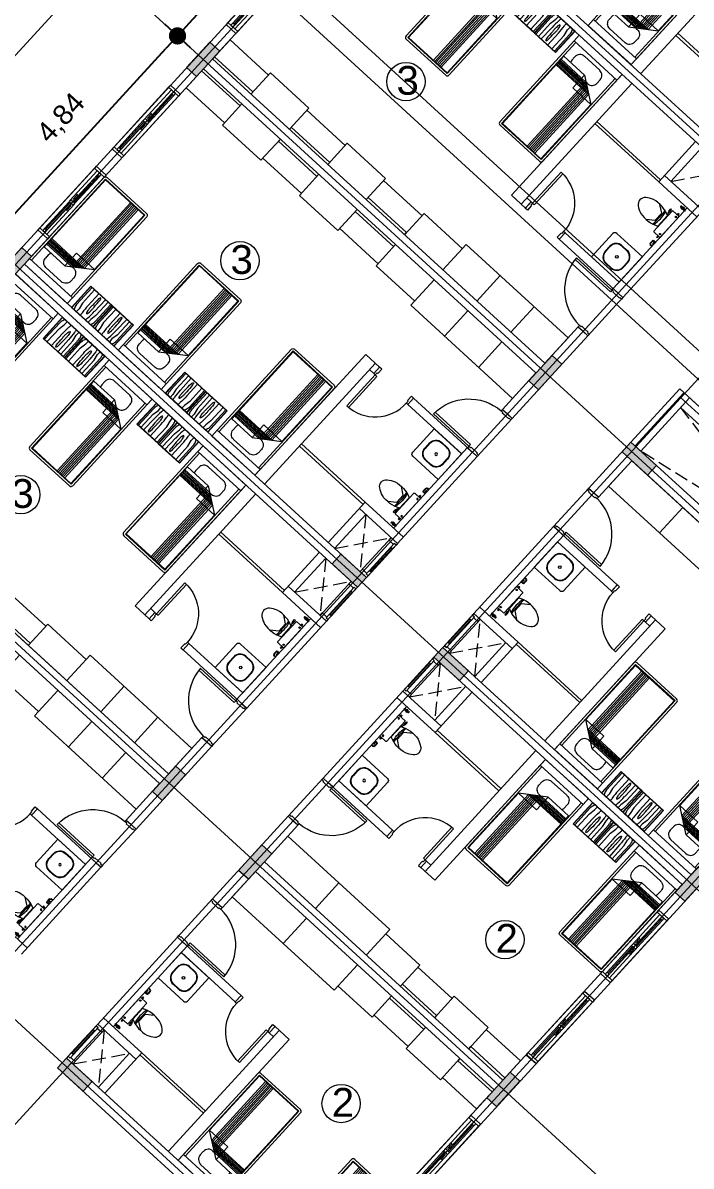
# Model space of a CAD drawing. Header units: metres. Extents: x 750 to 3116, y -341 to 1465.
# Drawn here: x 1586.25 to 1597.87, y 900.65 to 920.52 of the extents above; entities that cross this region are included whole.
import ezdxf
from ezdxf.enums import TextEntityAlignment as Align

# ---------------------------------------------------------------- set-up
doc = ezdxf.new("R2010")
doc.units = ezdxf.units.M
doc.linetypes.add('ACAD_ISO02W100', pattern=[15, 12, -3])
for name, color, linetype, lineweight in [('A-Door', 254, 'Continuous', 5), ('Bathroom Door', 252, 'Continuous', 5), ('Bathroom fur', 252, 'Continuous', 5), ('Centre Line', 7, 'Continuous', 13), ('Column', 50, 'Continuous', 20), ('Cutout', 153, 'Continuous', 5), ('Door', 253, 'Continuous', 5), ('Furniture', 44, 'Continuous', 5), ('GUIDE LINE', 7, 'Continuous', 5), ('Hatch', 251, 'Continuous', 5), ('Hidden line', 251, 'Continuous', 5), ('Inverted beam', 252, 'Continuous', 5), ('Railing', 190, 'Continuous', 5), ('S-DIM', 30, 'Continuous', 13), ('Wall ext', 20, 'Continuous', 18), ('WINDOW', 33, 'Continuous', 5)]:
    doc.layers.add(name, color=color, linetype=linetype, lineweight=lineweight)
doc.layers.add('Text', color=7, linetype='Continuous')
doc.styles.get("Standard").update_dxf_attribs({"font": 'arial.ttf'})
doc.styles.add('TEXT-DET', font='simplex.shx', dxfattribs={"width": 0.7})
doc.dimstyles.new('ISO-25', dxfattribs={"dimtxt": 2, "dimasz": 2, "dimexe": 1.25, "dimexo": 0.625, "dimgap": 1.5, "dimtad": 1, "dimtxsty": 'Standard', "dimblk": 'DOT', "dimcen": 1.5, "dimadec": 0, "dimazin": 0, "dimtfac": 1, "dimtmove": 0, "dimatfit": 3, "dimfxl": 0, "dimarcsym": 0})

# ---------------------------------------------------------------- blocks, each defined once
blk = doc.blocks.new('Water Closet')
at = {"layer": 'Bathroom fur', "linetype": 'ByBlock'}
for p, q in [((1886.217, 447.662), (1886.217, 447.713)), ((1886.239, 447.713), (1886.217, 447.713)), ((1886.239, 447.608), (1886.239, 447.713)), ((1886.264, 447.23), (1886.264, 447.703)), ((1886.407, 447.713), (1886.274, 447.713)), ((1886.39, 447.724), (1886.365, 447.724)), ((1886.365, 447.724), (1886.365, 447.715)), ((1886.39, 447.715), (1886.365, 447.715)), ((1886.387, 447.744), (1886.368, 447.744)), ((1886.368, 447.744), (1886.368, 447.724)), ((1886.387, 447.744), (1886.387, 447.724)), ((1886.39, 447.724), (1886.39, 447.715)), ((1886.416, 447.23), (1886.416, 447.703)), ((1886.152, 447.554), (1886.027, 447.644)), ((1886.152, 447.379), (1886.152, 447.554)), ((1886.217, 447.662), (1886.232, 447.625)), ((1886.232, 447.625), (1886.239, 447.625)), ((1886.239, 447.666), (1886.264, 447.666)), ((1886.239, 447.608), (1886.264, 447.608)), ((1886.256, 447.343), (1886.256, 447.59)), ((1886.152, 447.379), (1886.027, 447.288)), ((1886.407, 447.22), (1886.274, 447.22)), ((1886.365, 447.208), (1886.365, 447.218)), ((1886.39, 447.218), (1886.365, 447.218)), ((1886.39, 447.208), (1886.365, 447.208)), ((1886.368, 447.189), (1886.368, 447.208)), ((1886.387, 447.189), (1886.368, 447.189)), ((1886.387, 447.189), (1886.387, 447.208)), ((1886.39, 447.208), (1886.39, 447.218))]:
    blk.add_line(p, q, dxfattribs=at)
at = {"layer": 'Bathroom fur', "linetype": 'Continuous', "lineweight": -3}
for p, q in [((1886.331, 447.871), (1886.35, 447.871)), ((1886.331, 447.851), (1886.35, 447.851)), ((1886.364, 447.861), (1886.346, 447.861)), ((1886.364, 447.861), (1886.349, 447.87)), ((1886.364, 447.861), (1886.349, 447.853)), ((1886.364, 447.861), (1886.355, 447.877)), ((1886.364, 447.861), (1886.355, 447.846)), ((1886.364, 447.861), (1886.364, 447.879)), ((1886.364, 447.861), (1886.364, 447.879)), ((1886.364, 447.861), (1886.364, 447.879)), ((1886.364, 447.861), (1886.364, 447.879)), ((1886.364, 447.861), (1886.364, 447.879)), ((1886.364, 447.861), (1886.364, 447.879)), ((1886.364, 447.861), (1886.364, 447.879)), ((1886.364, 447.861), (1886.364, 447.879)), ((1886.364, 447.861), (1886.364, 447.879)), ((1886.364, 447.861), (1886.364, 447.879)), ((1886.364, 447.861), (1886.364, 447.879)), ((1886.364, 447.861), (1886.364, 447.879)), ((1886.364, 447.861), (1886.373, 447.877)), ((1886.364, 447.861), (1886.379, 447.87)), ((1886.364, 447.861), (1886.381, 447.861)), ((1886.364, 447.861), (1886.379, 447.853)), ((1886.364, 447.861), (1886.373, 447.846)), ((1886.364, 447.861), (1886.364, 447.844)), ((1886.378, 447.871), (1886.416, 447.871)), ((1886.378, 447.851), (1886.416, 447.851)), ((1886.416, 447.851), (1886.416, 447.871))]:
    blk.add_line(p, q, dxfattribs=at)
at = {"layer": 'Bathroom fur'}
for p, q in [((1886.416, 447.106), (1886.381, 447.106)), ((1886.356, 447.031), (1886.356, 447.081)), ((1886.366, 447.031), (1886.366, 447.081)), ((1886.416, 447.096), (1886.381, 447.096)), ((1886.416, 447.016), (1886.381, 447.016)), ((1886.416, 447.006), (1886.381, 447.006))]:
    blk.add_line(p, q, dxfattribs=at)
at = {"layer": 'Bathroom fur', "linetype": 'Continuous', "lineweight": -3}
blk.add_circle((1886.364, 447.861), 0.0175, dxfattribs=at)
at = {"layer": 'Bathroom fur', "linetype": 'ByBlock'}
for centre in [(1886.378, 447.669), (1886.378, 447.264)]:
    blk.add_circle(centre, 0.0123, dxfattribs=at)
for centre, radius, start, end in [((1886.274, 447.703), 0.00987, 90, 180), ((1886.407, 447.703), 0.00987, 0, 90), ((1885.835, 447.467), 0.119, 126.3794, 233.6206), ((1886.035, 447.208), 0.446, 109.2942, 127.2549), ((1886.017, 447.095), 0.55, 64.2321, 103.6755), ((1884.672, 447.479), 1.501, 353.4552, 5.5271), ((1885.552, 447.472), 0.65, 345.9276, 13.0204), ((1886.041, 447.728), 0.451, 232.2382, 250.1051), ((1886.017, 447.838), 0.55, 256.3245, 295.7679), ((1886.274, 447.23), 0.00987, 180, 270), ((1886.407, 447.23), 0.00987, 270, 0)]:
    blk.add_arc(centre, radius, start, end, dxfattribs=at)
at = {"layer": 'Bathroom fur', "linetype": 'Continuous', "lineweight": -3}
blk.add_arc((1886.331, 447.861), 0.01, 90.002, 270, dxfattribs=at)
at = {"layer": 'Bathroom fur'}
for centre, radius, start, end in [((1886.381, 447.081), 0.025, 90, 180), ((1886.381, 447.031), 0.025, 180, 270), ((1886.381, 447.081), 0.015, 90, 180), ((1886.381, 447.031), 0.015, 180, 270)]:
    blk.add_arc(centre, radius, start, end, dxfattribs=at)
at = {"layer": 'Bathroom fur', "style": 'TEXT-DET', "width": 0.6}
blk.add_text('1', height=0.06, dxfattribs=at).set_placement((1886.394, 447.07), align=Align.MIDDLE)
blk = doc.blocks.new('Bed')
at = {"layer": 'Furniture', "linetype": 'Continuous'}
for p, q in [((1878.327, 465.952), (1879.337, 465.952)), ((1878.327, 465.817), (1878.327, 465.952)), ((1879.337, 465.817), (1878.327, 465.817)), ((1878.327, 463.909), (1878.327, 465.817)), ((1878.367, 463.909), (1878.367, 465.817)), ((1879.297, 465.817), (1879.297, 463.909)), ((1879.337, 465.952), (1879.337, 465.817)), ((1879.337, 465.817), (1879.337, 463.909)), ((1878.525, 465.544), (1878.525, 465.624)), ((1878.642, 465.742), (1879.002, 465.742)), ((1879.12, 465.624), (1879.12, 465.544)), ((1878.377, 465.499), (1878.862, 465.499)), ((1878.377, 463.919), (1878.377, 465.499)), ((1878.962, 465.429), (1878.377, 465.429)), ((1878.992, 465.407), (1878.377, 465.407)), ((1879.022, 465.386), (1878.377, 465.386)), ((1878.862, 465.499), (1879.287, 465.199)), ((1878.862, 465.199), (1878.862, 465.499)), ((1878.962, 463.919), (1878.962, 465.429)), ((1879.002, 465.427), (1878.965, 465.427)), ((1878.992, 463.919), (1878.992, 465.407)), ((1879.022, 463.919), (1879.022, 465.386)), ((1879.052, 465.365), (1878.377, 465.365)), ((1879.082, 465.344), (1878.377, 465.344)), ((1879.112, 465.323), (1878.377, 465.323)), ((1879.142, 465.302), (1878.377, 465.302)), ((1879.287, 465.199), (1878.862, 465.199)), ((1879.052, 463.919), (1879.052, 465.365)), ((1879.082, 463.919), (1879.082, 465.344)), ((1879.112, 463.919), (1879.112, 465.323)), ((1879.142, 463.919), (1879.142, 465.302)), ((1879.287, 465.199), (1879.287, 463.919)), ((1879.297, 463.909), (1878.367, 463.909)), ((1879.297, 463.869), (1878.367, 463.869)), ((1879.287, 463.919), (1878.377, 463.919))]:
    blk.add_line(p, q, dxfattribs=at)
for centre, radius, start, end in [((1878.642, 465.624), 0.117, 90, 180), ((1879.002, 465.624), 0.117, 360, 90), ((1878.642, 465.544), 0.117, 180.0006, 202.5189), ((1879.002, 465.544), 0.117, 270, 0), ((1878.367, 463.909), 0.04, 180, 270), ((1879.297, 463.909), 0.04, 270, 0)]:
    blk.add_arc(centre, radius, start, end, dxfattribs=at)
blk = doc.blocks.new('Nightstand')
at = {"layer": 'Furniture'}
for p, q in [((1879.838, 464.54), (1879.838, 464.04)), ((1880.338, 464.54), (1879.838, 464.54)), ((1879.843, 464.535), (1879.843, 464.045)), ((1880.333, 464.535), (1879.843, 464.535)), ((1879.869, 464.442), (1879.871, 464.467)), ((1879.869, 464.045), (1879.869, 464.442)), ((1879.929, 464.358), (1879.951, 464.469)), ((1879.951, 464.469), (1879.951, 464.535)), ((1880.074, 464.444), (1880.068, 464.44)), ((1880.08, 464.44), (1880.074, 464.444)), ((1880.226, 464.469), (1880.226, 464.535)), ((1880.248, 464.358), (1880.226, 464.469)), ((1880.308, 464.442), (1880.305, 464.467)), ((1880.308, 464.045), (1880.308, 464.442)), ((1880.333, 464.045), (1880.333, 464.535)), ((1880.338, 464.04), (1880.338, 464.54)), ((1879.929, 464.045), (1879.929, 464.358)), ((1879.997, 464.32), (1879.991, 464.045)), ((1880.147, 464.32), (1880.147, 464.045)), ((1880.248, 464.045), (1880.248, 464.358)), ((1879.838, 464.04), (1880.338, 464.04)), ((1879.843, 464.045), (1880.333, 464.045)), ((1880.068, 464.081), (1880.074, 464.077)), ((1880.074, 464.077), (1880.08, 464.081))]:
    blk.add_line(p, q, dxfattribs=at)
for centre, radius, start, end in [((1880.021, 464.452), 0.15, 146.5657, 174.2856), ((1881.576, 464.32), 1.578, 174.0179, 180), ((1880.825, 464.399), 0.823, 170.5074, 174.0179), ((1880.395, 464.345), 0.343, 169.4757, 175.5997), ((1880.197, 464.382), 0.142, 155.8434, 169.4757), ((1879.951, 464.382), 0.142, 10.5243, 24.1566), ((1879.753, 464.345), 0.343, 4.4003, 10.5243), ((1879.315, 464.399), 0.828, 5.9821, 9.4446), ((1878.564, 464.32), 1.583, 0, 5.9821), ((1880.156, 464.452), 0.15, 5.7144, 33.4343), ((1880.715, 464.32), 0.664, 175.5997, 180), ((1880.715, 464.32), 0.664, 180, 184.4003), ((1886.298, 464.381), 6.246, 181.0259, 182.4606), ((1873.85, 464.381), 6.246, 357.5394, 358.9741), ((1879.433, 464.32), 0.664, 0, 4.4003), ((1879.433, 464.32), 0.664, 355.5997, 0), ((1880.197, 464.139), 0.142, 190.5243, 204.1566), ((1879.951, 464.139), 0.142, 335.8434, 349.4757)]:
    blk.add_arc(centre, radius, start, end, dxfattribs=at)
blk = doc.blocks.new('Wash bashin')
at = {"layer": 'Bathroom fur', "ltscale": 0.35}
for p, q in [((1884.067, 437.333), (1884.067, 437.883)), ((1884.117, 437.933), (1884.717, 437.933)), ((1884.717, 437.333), (1884.717, 437.933)), ((1884.067, 437.333), (1884.717, 437.333))]:
    blk.add_line(p, q, dxfattribs=at)
at = {"layer": 'Bathroom fur'}
for p, q in [((1884.327, 437.838), (1884.447, 437.838)), ((1884.327, 437.83), (1884.447, 437.83)), ((1884.177, 437.568), (1884.177, 437.688)), ((1884.185, 437.568), (1884.185, 437.688)), ((1884.589, 437.688), (1884.589, 437.568)), ((1884.597, 437.688), (1884.597, 437.568)), ((1884.447, 437.426), (1884.327, 437.426)), ((1884.447, 437.418), (1884.327, 437.418))]:
    blk.add_line(p, q, dxfattribs=at)
blk.add_circle((1884.392, 437.633), 0.0225, dxfattribs=at)
at = {"layer": 'Bathroom fur', "ltscale": 0.35}
blk.add_arc((1884.117, 437.883), 0.05, 90, 180, dxfattribs=at)
at = {"layer": 'Bathroom fur'}
for centre, radius, start, end in [((1884.327, 437.688), 0.15, 90, 180), ((1884.327, 437.688), 0.142, 90, 180), ((1884.447, 437.688), 0.15, 0, 90), ((1884.447, 437.688), 0.142, 0, 90), ((1884.327, 437.568), 0.15, 180, 270), ((1884.327, 437.568), 0.142, 180, 270), ((1884.447, 437.568), 0.15, 270, 0), ((1884.447, 437.568), 0.142, 270, 0)]:
    blk.add_arc(centre, radius, start, end, dxfattribs=at)
blk = doc.blocks.new('Door 900')
at = {"layer": 'A-Door'}
for points in [[(29934124, 12198491), (29934164, 12198491), (29934164, 12198476), (29934239, 12198476), (29934314, 12198476), (29934314, 12198491), (29934354, 12198491), (29934354, 12198524), (29934239, 12198524), (29934124, 12198524)], [(29934164, 12197672), (29934314, 12197672), (29934314, 12197658), (29934354, 12197658), (29934354, 12197624), (29934239, 12197624), (29934124, 12197624), (29934124, 12197658), (29934164, 12197658)]]:
    blk.add_lwpolyline(points, close=True, dxfattribs=at)
blk.add_lwpolyline([(29935187, 12197658), (29934354, 12197658), (29934354, 12197698), (29935185, 12197698)], dxfattribs=at)
blk.add_arc((29934327, 12197631), 860, 1.7769, 88.2024, dxfattribs=at)
blk = doc.blocks.new('Door1')
at = {"layer": 'Bathroom Door'}
for p, q in [((1900.586, 444.886), (1899.856, 444.886)), ((1900.586, 444.846), (1899.857, 444.846))]:
    blk.add_line(p, q, dxfattribs=at)
for points in [[(1900.736, 444.921), (1900.586, 444.921), (1900.586, 444.886), (1900.636, 444.886), (1900.636, 444.871), (1900.736, 444.871), (1900.736, 444.921)], [(1900.586, 444.886), (1900.586, 444.846)], [(1900.736, 444.121), (1900.586, 444.121), (1900.586, 444.156), (1900.636, 444.156), (1900.636, 444.171), (1900.736, 444.171), (1900.736, 444.121)]]:
    blk.add_lwpolyline(points, dxfattribs=at)
blk.add_arc((1900.586, 444.886), 0.73, 180, 270, dxfattribs=at)
blk = doc.blocks.new('WINODO1')
at = {"layer": 'WINDOW', "linetype": 'Continuous'}
for p, q in [((2471212540, 936769700), (2471212491, 936769700)), ((2471212491, 936769700), (2471212491, 936769470)), ((2471212540, 936769700), (2471212540, 936769470)), ((2471213991, 936769700), (2471213943, 936769700)), ((2471213943, 936769700), (2471213943, 936769470)), ((2471213991, 936769700), (2471213991, 936769470)), ((2471212540, 936769470), (2471212491, 936769470)), ((2471213991, 936769470), (2471213943, 936769470))]:
    blk.add_line(p, q, dxfattribs=at)
at = {"layer": 'WINDOW'}
for p, q in [((2471212540, 936769700), (2471213943, 936769700)), ((2471212588, 936769633), (2471213217, 936769633)), ((2471213241, 936769633), (2471213943, 936769633)), ((2471213241, 936769537), (2471212540, 936769537)), ((2471212540, 936769470), (2471213943, 936769470)), ((2471212588, 936769585), (2471213217, 936769585)), ((2471213193, 936769561), (2471213089, 936769561)), ((2471213266, 936769585), (2471213895, 936769585)), ((2471213266, 936769537), (2471213895, 936769537)), ((2471213290, 936769609), (2471213394, 936769609))]:
    blk.add_line(p, q, dxfattribs=at)
at = {"layer": 'WINDOW', "color": 4}
blk.add_line((2471212588, 936769609), (2471213217, 936769609), dxfattribs=at)
at = {"layer": 'WINDOW', "color": 4, "true_color": 0x1fffff}
blk.add_line((2471213266, 936769561), (2471213895, 936769561), dxfattribs=at)
at = {"layer": 'WINDOW'}
for points in [[(2471212540, 936769585), (2471212588, 936769585), (2471212588, 936769633), (2471212540, 936769633)], [(2471213217, 936769585), (2471213266, 936769585), (2471213266, 936769633), (2471213217, 936769633)], [(2471213406, 936769609), (2471213394, 936769616), (2471213394, 936769602)], [(2471213076, 936769561), (2471213089, 936769568), (2471213089, 936769554)], [(2471213217, 936769537), (2471213266, 936769537), (2471213266, 936769585), (2471213217, 936769585)], [(2471213895, 936769537), (2471213943, 936769537), (2471213943, 936769585), (2471213895, 936769585)]]:
    blk.add_lwpolyline(points, close=True, dxfattribs=at)
blk = doc.blocks.new('700mm Door')
at = {"layer": 'Door'}
for points in [[(11493508.327, 4446107.926), (11493508.287, 4446107.926), (11493508.287, 4446107.776), (11493508.344, 4446107.776), (11493508.344, 4446107.868), (11493508.344, 4446107.88), (11493508.327, 4446107.88)], [(11493508.327, 4446107.88), (11493508.413, 4446107.88), (11493508.413, 4446107.926), (11493508.327, 4446107.926)], [(11493508.413, 4446107.891), (11493508.961, 4446107.891), (11493508.961, 4446107.914), (11493508.413, 4446107.914)], [(11493509.047, 4446107.88), (11493508.961, 4446107.88), (11493508.961, 4446107.926), (11493509.047, 4446107.926)], [(11493509.047, 4446107.926), (11493509.047, 4446107.88), (11493509.03, 4446107.88), (11493509.03, 4446107.868), (11493509.03, 4446107.776), (11493509.087, 4446107.776), (11493509.087, 4446107.926)]]:
    blk.add_lwpolyline(points, close=True, dxfattribs=at)
at = {"layer": 'Door', "color": 1}
blk.add_lwpolyline([(11493508.413, 4446107.88), (11493508.961, 4446107.88), (11493508.961, 4446107.926), (11493508.413, 4446107.926)], close=True, dxfattribs=at)
blk = doc.blocks.new('_Dot')
at = {"color": 0, "linetype": 'ByBlock', "lineweight": -2}
blk.add_line((-0.5, 0), (-1, 0), dxfattribs=at)
at = {"color": 0, "linetype": 'ByBlock', "const_width": 0.5}
blk.add_lwpolyline([(-0.25, 0, 1), (0.25, 0, 1)], format="xyb", close=True, dxfattribs=at)
blk = doc.blocks.new('*D103')
at = {"layer": 'Defpoints', "color": 0, "transparency": 16777216}
for p in [(1588.942, 920.292), (1589.388, 919.884), (1586.119, 916.316)]:
    blk.add_point(p, dxfattribs=at)
at = {"layer": 'S-DIM', "color": 0, "lineweight": -2, "transparency": 16777216}
for p, q in [((1589.166, 920.087), (1588.721, 920.495)), ((1585.876, 916.945), (1588.739, 920.071)), ((1585.898, 916.518), (1585.452, 916.927))]:
    blk.add_line(p, q, dxfattribs=at)
at = {"layer": 'S-DIM', "color": 0, "lineweight": -2, "transparency": 16777216, "xscale": 0.3, "yscale": 0.3, "zscale": 0.3}
for p, rotation in [((1588.942, 920.292), 47.51096961168203), ((1585.673, 916.724), 227.510969611682)]:
    blk.add_blockref('_Dot', p, dxfattribs=dict(at, rotation=rotation))
at = {"layer": 'S-DIM', "color": 0, "transparency": 16777216, "insert": (1586.931, 918.853), "char_height": 0.35, "attachment_point": 5, "rotation": 47.511}
blk.add_mtext('4,84', dxfattribs=at)
blk = doc.blocks.new('*D104')
at = {"layer": 'Defpoints', "color": 0, "transparency": 16777216}
for p in [(1592.211, 923.861), (1592.656, 923.453), (1589.388, 919.884)]:
    blk.add_point(p, dxfattribs=at)
at = {"layer": 'S-DIM', "color": 0, "lineweight": -2, "transparency": 16777216}
for p, q in [((1592.435, 923.655), (1591.989, 924.064)), ((1589.144, 920.514), (1592.008, 923.64)), ((1589.166, 920.087), (1588.721, 920.495))]:
    blk.add_line(p, q, dxfattribs=at)
at = {"layer": 'S-DIM', "color": 0, "lineweight": -2, "transparency": 16777216, "xscale": 0.3, "yscale": 0.3, "zscale": 0.3}
for p, rotation in [((1592.211, 923.861), 47.5109695033126), ((1588.942, 920.292), 227.5109695033126)]:
    blk.add_blockref('_Dot', p, dxfattribs=dict(at, rotation=rotation))
at = {"layer": 'S-DIM', "color": 0, "transparency": 16777216, "insert": (1590.2, 922.421), "char_height": 0.35, "attachment_point": 5, "rotation": 47.511}
blk.add_mtext('4,84', dxfattribs=at)

msp = doc.modelspace()

# ---------------------------------------------------------------- hatches: boundary and pattern name
at = {"layer": 'Hatch', "transparency": 33554687}
h = msp.add_hatch(color=256, dxfattribs=at)
h.dxf.hatch_style = 1
h.paths.add_polyline_path([(1646.175, 894.777), (1646.005, 894.932), (1645.846, 894.759), (1645.755, 894.659), (1645.6, 894.49), (1645.769, 894.334)])
h.paths.add_polyline_path([(1649.318, 898.209), (1649.149, 898.364), (1648.743, 897.922), (1648.913, 897.766)])
h.paths.add_polyline_path([(1652.587, 901.777), (1652.417, 901.933), (1652.384, 901.896), (1652.292, 901.796), (1652.012, 901.49), (1652.182, 901.335)])
h.paths.add_polyline_path([(1655.856, 905.346), (1655.686, 905.501), (1655.281, 905.059), (1655.45, 904.903)])
h.paths.add_polyline_path([(1659.124, 908.914), (1658.955, 909.07), (1658.549, 908.627), (1658.719, 908.472)])
h.paths.add_polyline_path([(1661.826, 912.752), (1661.67, 912.582), (1662.113, 912.177), (1662.268, 912.346)])
h.paths.add_polyline_path([(1657.785, 916.453), (1657.629, 916.284), (1658.072, 915.878), (1658.227, 916.048)])
h.paths.add_polyline_path([(1654.516, 912.885), (1654.361, 912.715), (1654.471, 912.614), (1654.803, 912.31), (1654.958, 912.479)])
h.paths.add_polyline_path([(1652.746, 914.506), (1652.591, 914.336), (1653.033, 913.931), (1653.189, 914.1)])
h.paths.add_polyline_path([(1651.542, 909.297), (1651.372, 909.453), (1650.967, 909.01), (1651.137, 908.855)])
h.paths.add_polyline_path([(1650.045, 910.668), (1649.875, 910.824), (1649.47, 910.381), (1649.64, 910.226)])
h.paths.add_polyline_path([(1647.979, 905.748), (1647.823, 905.578), (1647.934, 905.477), (1648.266, 905.173), (1648.421, 905.342)])
h.paths.add_polyline_path([(1646.541, 907.065), (1646.209, 907.369), (1646.053, 907.199), (1646.496, 906.794), (1646.651, 906.963)])
h.paths.add_polyline_path([(1645.004, 902.16), (1644.835, 902.315), (1644.43, 901.873), (1644.599, 901.718)])
h.paths.add_polyline_path([(1643.632, 903.668), (1643.463, 903.823), (1643.058, 903.381), (1643.227, 903.225)])
h.paths.add_polyline_path([(1641.441, 898.611), (1641.286, 898.441), (1641.728, 898.036), (1641.884, 898.205)])
h.paths.add_polyline_path([(1640.114, 899.826), (1639.944, 899.982), (1639.539, 899.539), (1639.709, 899.384)])
h.paths.add_polyline_path([(1636.735, 896.359), (1636.403, 896.663), (1636.247, 896.493), (1636.69, 896.088), (1636.845, 896.258)])
h.paths.add_polyline_path([(1631.152, 901.975), (1630.982, 902.13), (1630.577, 901.688), (1630.746, 901.532)])
h.paths.add_polyline_path([(1634.17, 905.27), (1634.001, 905.426), (1633.595, 904.983), (1633.765, 904.828)])
h.paths.add_polyline_path([(1637.689, 909.112), (1637.519, 909.267), (1637.114, 908.825), (1637.284, 908.669)])
h.paths.add_polyline_path([(1640.833, 912.544), (1640.663, 912.699), (1640.258, 912.257), (1640.427, 912.101), (1640.461, 912.138), (1640.552, 912.238)])
h.paths.add_polyline_path([(1644.101, 916.112), (1643.932, 916.268), (1643.527, 915.825), (1643.696, 915.67)])
h.paths.add_polyline_path([(1646.999, 919.275), (1647.09, 919.375), (1647.245, 919.545), (1647.076, 919.7), (1646.67, 919.257), (1646.84, 919.102)])
h.paths.add_polyline_path([(1636.008, 916.712), (1635.839, 916.868), (1635.433, 916.425), (1635.603, 916.27)])
h.paths.add_polyline_path([(1631.525, 920.819), (1631.369, 920.649), (1631.48, 920.548), (1631.812, 920.244), (1631.967, 920.414)])
h.paths.add_polyline_path([(1628.676, 917.368), (1628.506, 917.523), (1628.101, 917.081), (1628.27, 916.925)])
h.paths.add_polyline_path([(1632.989, 913.417), (1632.82, 913.572), (1632.415, 913.129), (1632.584, 912.974)])
h.paths.add_polyline_path([(1629.471, 909.575), (1629.301, 909.73), (1628.896, 909.288), (1629.066, 909.133)])
h.paths.add_polyline_path([(1624.987, 913.682), (1624.832, 913.512), (1625.274, 913.107), (1625.43, 913.277)])
h.paths.add_polyline_path([(1626.327, 906.143), (1626.157, 906.298), (1626.124, 906.262), (1626.032, 906.162), (1625.752, 905.856), (1625.922, 905.701)])
h.paths.add_polyline_path([(1621.719, 910.113), (1621.563, 909.944), (1621.674, 909.842), (1622.006, 909.538), (1622.161, 909.708)])
h.paths.add_polyline_path([(1619.949, 911.734), (1619.794, 911.565), (1620.236, 911.16), (1620.391, 911.329), (1620.281, 911.43)])
h.paths.add_polyline_path([(1623.218, 915.303), (1623.062, 915.133), (1623.505, 914.728), (1623.66, 914.898)])
h.paths.add_polyline_path([(1626.486, 918.871), (1626.331, 918.702), (1626.773, 918.297), (1626.929, 918.466)])
h.paths.add_polyline_path([(1622.117, 922.874), (1621.962, 922.704), (1622.404, 922.299), (1622.56, 922.468)])
h.paths.add_polyline_path([(1619.143, 919.286), (1618.973, 919.441), (1618.568, 918.999), (1618.738, 918.844)])
h.paths.add_polyline_path([(1615.874, 915.718), (1615.705, 915.873), (1615.299, 915.43), (1615.469, 915.275)])
h.paths.add_polyline_path([(1612.731, 912.285), (1612.561, 912.441), (1612.156, 911.998), (1612.325, 911.843)])
h.paths.add_polyline_path([(1617.373, 908.033), (1617.203, 908.189), (1616.798, 907.746), (1616.967, 907.591)])
h.paths.add_polyline_path([(1618.745, 906.526), (1618.575, 906.681), (1618.17, 906.239), (1618.339, 906.083)])
h.paths.add_polyline_path([(1623.058, 902.574), (1622.889, 902.73), (1622.483, 902.287), (1622.653, 902.132)])
h.paths.add_polyline_path([(1619.915, 899.142), (1619.745, 899.298), (1619.34, 898.855), (1619.509, 898.7)])
h.paths.add_polyline_path([(1615.181, 902.976), (1615.026, 902.807), (1615.468, 902.401), (1615.624, 902.571)])
h.paths.add_polyline_path([(1613.411, 904.597), (1613.256, 904.428), (1613.699, 904.022), (1613.854, 904.192)])
h.paths.add_polyline_path([(1609.042, 908.599), (1608.887, 908.43), (1609.329, 908.025), (1609.485, 908.194)])
h.paths.add_polyline_path([(1610.143, 901.029), (1609.987, 900.859), (1610.43, 900.454), (1610.585, 900.624)])
h.paths.add_polyline_path([(1607.566, 897.328), (1607.397, 897.483), (1606.992, 897.041), (1607.161, 896.885)])
h.paths.add_polyline_path([(1602.924, 901.58), (1602.755, 901.735), (1602.35, 901.293), (1602.519, 901.137)])
h.paths.add_polyline_path([(1604.823, 912.966), (1604.653, 913.121), (1604.495, 912.948), (1604.403, 912.849), (1604.248, 912.679), (1604.418, 912.524)])
h.paths.add_polyline_path([(1607.842, 916.262), (1607.672, 916.417), (1607.267, 915.975), (1607.436, 915.819)])
h.paths.add_polyline_path([(1603.528, 920.213), (1603.358, 920.368), (1602.953, 919.926), (1603.123, 919.771)])
h.paths.add_polyline_path([(1600.09, 916.8), (1599.934, 916.63), (1600.377, 916.225), (1600.532, 916.395)])
h.paths.add_polyline_path([(1602.031, 921.584), (1601.861, 921.74), (1601.456, 921.297), (1601.626, 921.142)])
h.paths.add_polyline_path([(1596.087, 927.028), (1595.918, 927.184), (1595.513, 926.741), (1595.682, 926.586)])
h.paths.add_polyline_path([(1592.944, 923.596), (1592.774, 923.752), (1592.369, 923.309), (1592.538, 923.154)])
h.paths.add_polyline_path([(1598.32, 918.421), (1598.164, 918.251), (1598.607, 917.846), (1598.762, 918.016)])
h.paths.add_polyline_path([(1595.619, 914.584), (1595.449, 914.739), (1595.044, 914.297), (1595.213, 914.141)])
h.paths.add_polyline_path([(1589.675, 920.028), (1589.505, 920.183), (1589.1, 919.741), (1589.27, 919.585)])
h.paths.add_polyline_path([(1586.406, 916.459), (1586.237, 916.615), (1585.831, 916.172), (1586.001, 916.017)])
h.paths.add_polyline_path([(1592.225, 910.879), (1591.782, 911.284), (1591.627, 911.114), (1592.07, 910.709)])
h.paths.add_polyline_path([(1593.995, 909.258), (1593.552, 909.663), (1593.397, 909.493), (1593.839, 909.088)])
h.paths.add_polyline_path([(1596.821, 913.231), (1596.666, 913.062), (1597.108, 912.657), (1597.263, 912.826)])
h.paths.add_polyline_path([(1601.304, 909.125), (1601.135, 909.28), (1600.729, 908.838), (1600.899, 908.682)])
h.paths.add_polyline_path([(1598.161, 905.693), (1597.991, 905.848), (1597.586, 905.405), (1597.755, 905.25)])
h.paths.add_polyline_path([(1594.892, 902.124), (1594.722, 902.279), (1594.317, 901.837), (1594.487, 901.682)])
h.paths.add_polyline_path([(1590.578, 906.075), (1590.408, 906.231), (1590.003, 905.788), (1590.173, 905.633)])
h.paths.add_polyline_path([(1589.081, 907.447), (1588.912, 907.602), (1588.506, 907.159), (1588.676, 907.004)])
h.paths.add_polyline_path([(1583.138, 912.891), (1582.968, 913.046), (1582.563, 912.604), (1582.732, 912.448)])
h.paths.add_polyline_path([(1579.869, 909.322), (1579.699, 909.477), (1579.294, 909.035), (1579.464, 908.88)])
h.paths.add_polyline_path([(1585.245, 904.147), (1585.09, 903.977), (1585.532, 903.572), (1585.687, 903.742)])
h.paths.add_polyline_path([(1587.015, 902.526), (1586.859, 902.356), (1587.302, 901.951), (1587.457, 902.121)])
h.paths.add_polyline_path([(1582.669, 900.446), (1582.499, 900.601), (1582.094, 900.159), (1582.263, 900.003)])
h.paths.add_polyline_path([(1576.725, 905.89), (1576.556, 906.045), (1576.15, 905.603), (1576.32, 905.448)])
h.paths.add_polyline_path([(1591.748, 898.692), (1591.579, 898.847), (1591.42, 898.674), (1591.329, 898.574), (1591.173, 898.405), (1591.343, 898.249)])
h.paths.add_polyline_path([(1561.743, 900.657), (1561.574, 900.813), (1561.169, 900.37), (1561.339, 900.215)])
h.paths.add_polyline_path([(1566.286, 905.63), (1566.116, 905.785), (1565.712, 905.342), (1565.882, 905.187)])
h.paths.add_polyline_path([(1570.833, 910.605), (1570.663, 910.76), (1570.258, 910.317), (1570.428, 910.162)])
h.paths.add_polyline_path([(1575.254, 915.444), (1574.811, 915.849), (1574.656, 915.679), (1575.099, 915.275)])
h.paths.add_polyline_path([(1579.283, 920.744), (1579.128, 920.574), (1579.571, 920.169), (1579.726, 920.339)])
h.paths.add_polyline_path([(1568.934, 921.47), (1568.764, 921.625), (1568.36, 921.182), (1568.529, 921.027)])
h.paths.add_polyline_path([(1564.388, 916.494), (1564.218, 916.649), (1563.813, 916.206), (1563.983, 916.051)])
h.paths.add_polyline_path([(1559.841, 911.518), (1559.672, 911.673), (1559.267, 911.23), (1559.437, 911.075)])
h.paths.add_polyline_path([(1557.524, 908.982), (1557.211, 909.269), (1557.211, 909.269), (1557.196, 909.283), (1557.081, 909.387), (1556.926, 909.217), (1557.369, 908.813)])
h.paths.add_polyline_path([(1555.295, 906.542), (1555.125, 906.698), (1554.721, 906.255), (1554.89, 906.099)])
h.paths.add_polyline_path([(1552.096, 913.942), (1551.941, 913.772), (1551.941, 913.772), (1552.384, 913.368), (1552.539, 913.538)])
h.paths.add_polyline_path([(1554.583, 916.323), (1554.413, 916.478), (1554.008, 916.035), (1554.178, 915.88)])
h.paths.add_polyline_path([(1559.129, 921.299), (1558.959, 921.454), (1558.555, 921.011), (1558.724, 920.856)])
h.paths.add_polyline_path([(1563.675, 926.275), (1563.506, 926.43), (1563.101, 925.987), (1563.271, 925.832)])
h.paths.add_polyline_path([(1567.853, 931.188), (1567.698, 931.018), (1568.141, 930.613), (1568.296, 930.783)])

# ---------------------------------------------------------------- linework, layer by layer
at = {"layer": 'Bathroom fur'}
for p, q in [((1598.707, 919.287), (1597.6, 920.3)), ((1598.74, 919.324), (1597.634, 920.337)), ((1597.302, 917.753), (1596.195, 918.767)), ((1597.335, 917.79), (1596.229, 918.804)), ((1592.169, 912.15), (1591.063, 913.163)), ((1592.203, 912.187), (1591.097, 913.2)), ((1590.764, 910.616), (1589.658, 911.63)), ((1590.798, 910.653), (1589.692, 911.666)), ((1594.824, 909.719), (1595.93, 908.705)), ((1594.858, 909.755), (1595.964, 908.742)), ((1593.419, 908.185), (1594.525, 907.172)), ((1593.453, 908.222), (1594.559, 907.209)), ((1588.286, 902.582), (1589.392, 901.568)), ((1588.32, 902.618), (1589.426, 901.605))]:
    msp.add_line(p, q, dxfattribs=at)
at = {"layer": 'Centre Line', "color": 30, "true_color": 0xf26722}
for p, q in [((1598.029, 929.318), (1574.209, 903.313)), ((1621.799, 896.758), (1591.097, 924.881)), ((1603.973, 923.874), (1580.152, 897.869)), ((1619.935, 894.724), (1589.233, 922.847)), ((1605.469, 922.503), (1581.649, 896.498)), ((1618.531, 893.19), (1587.828, 921.313)), ((1609.783, 918.552), (1585.963, 892.546)), ((1615.262, 889.621), (1584.559, 917.744)), ((1596.901, 899.876), (1581.291, 914.176)), ((1593.633, 896.308), (1578.022, 910.607))]:
    msp.add_line(p, q, dxfattribs=at)
at = {"layer": 'Centre Line', "color": 3, "true_color": 0x1fff1f}
msp.add_lwpolyline([(1560.568, 936.238), (1582.572, 916.083), (1588.732, 922.807), (1612.323, 901.198), (1624.767, 914.784), (1647.479, 893.98)], dxfattribs=at)
at = {"layer": 'Column'}
for points in [[(1589.1, 919.741), (1589.505, 920.183), (1589.675, 920.028), (1589.27, 919.585), (1589.1, 919.741)], [(1585.831, 916.172), (1586.237, 916.615), (1586.406, 916.459), (1586.001, 916.017), (1585.831, 916.172)], [(1595.044, 914.297), (1595.449, 914.739), (1595.619, 914.584), (1595.213, 914.141), (1595.044, 914.297)], [(1596.821, 913.231), (1597.263, 912.826), (1597.108, 912.657), (1596.666, 913.062), (1596.821, 913.231)], [(1591.782, 911.284), (1592.225, 910.879), (1592.07, 910.709), (1591.627, 911.114), (1591.782, 911.284)], [(1593.552, 909.663), (1593.995, 909.258), (1593.839, 909.088), (1593.397, 909.493), (1593.552, 909.663)], [(1588.506, 907.159), (1588.912, 907.602), (1589.081, 907.447), (1588.676, 907.004), (1588.506, 907.159)], [(1590.003, 905.788), (1590.408, 906.231), (1590.578, 906.075), (1590.173, 905.633), (1590.003, 905.788)], [(1597.586, 905.405), (1597.991, 905.848), (1598.161, 905.693), (1597.755, 905.25), (1597.586, 905.405)], [(1587.015, 902.526), (1587.457, 902.121), (1587.302, 901.951), (1586.859, 902.356), (1587.015, 902.526)], [(1594.317, 901.837), (1594.722, 902.279), (1594.892, 902.124), (1594.487, 901.682), (1594.317, 901.837)]]:
    msp.add_lwpolyline(points, dxfattribs=at)
at = {"layer": 'Cutout', "linetype": 'ACAD_ISO02W100', "ltscale": 0.02}
for p, q in [((1597.514, 917.763), (1598.496, 917.947)), ((1597.683, 913.832), (1601.135, 909.28)), ((1601.827, 910.036), (1596.991, 913.076)), ((1592.212, 911.975), (1592.114, 910.98)), ((1591.672, 911.385), (1592.655, 911.57)), ((1591.516, 911.216), (1591.419, 910.22)), ((1590.976, 910.626), (1591.959, 910.81)), ((1594.105, 909.156), (1594.203, 910.151)), ((1593.663, 909.562), (1594.646, 909.746)), ((1593.507, 909.392), (1593.41, 908.397)), ((1592.967, 908.802), (1593.95, 908.987)), ((1587.666, 903.014), (1587.568, 902.019)), ((1587.125, 902.424), (1588.108, 902.609))]:
    msp.add_line(p, q, dxfattribs=at)
at = {"layer": 'Furniture'}
for p, q in [((1596.43, 912.464), (1598.2, 910.843)), ((1590.858, 906.381), (1592.628, 904.76)), ((1589.892, 905.327), (1591.662, 903.706))]:
    msp.add_line(p, q, dxfattribs=at)
for points in [[(1590.521, 919.612), (1589.854, 920.223), (1589.55, 919.891)], [(1590.251, 919.317), (1589.584, 919.928), (1589.55, 919.891), (1595.324, 914.603)], [(1589.758, 918.779), (1589.091, 919.39), (1589.395, 919.722)], [(1590.028, 919.074), (1589.361, 919.685)], [(1589.395, 919.722), (1595.169, 914.433)], [(1590.885, 918.669), (1591.223, 919.037), (1590.555, 919.649), (1590.217, 919.28)], [(1590.729, 918.499), (1590.392, 918.13), (1589.724, 918.742), (1590.062, 919.11)], [(1591.856, 918.389), (1591.189, 919.001)], [(1591.552, 918.057), (1591.586, 918.094), (1590.919, 918.706)], [(1591.363, 917.851), (1590.696, 918.462), (1590.729, 918.499)], [(1592.219, 917.446), (1592.557, 917.815), (1591.89, 918.426), (1591.552, 918.057)], [(1591.093, 917.556), (1590.425, 918.167)], [(1592.064, 917.277), (1591.726, 916.908), (1591.059, 917.519), (1591.397, 917.888)], [(1593.191, 917.167), (1592.523, 917.778)], [(1592.887, 916.835), (1592.921, 916.872), (1592.253, 917.483), (1592.219, 917.446)], [(1592.698, 916.628), (1592.03, 917.24)], [(1593.892, 916.592), (1593.225, 917.204), (1592.887, 916.835)], [(1592.428, 916.333), (1591.76, 916.945)], [(1593.061, 915.685), (1592.394, 916.297), (1592.731, 916.665)], [(1593.554, 916.224), (1593.959, 916.666), (1595.729, 915.045)], [(1594.144, 915.683), (1594.549, 916.126)], [(1593.399, 916.054), (1592.994, 915.612), (1594.763, 913.99)], [(1593.989, 915.514), (1593.583, 915.071)], [(1594.734, 915.143), (1595.139, 915.585)], [(1594.579, 914.973), (1594.173, 914.531)], [(1595.729, 915.045), (1595.324, 914.603)], [(1594.763, 913.99), (1595.169, 914.433)], [(1600.979, 909.11), (1596.835, 912.906), (1596.43, 912.464)], [(1583.68, 912.143), (1583.714, 912.18), (1583.046, 912.791), (1583.013, 912.754), (1588.787, 907.465)], [(1583.221, 911.642), (1582.553, 912.253), (1582.857, 912.585), (1588.631, 907.296)], [(1597.315, 911.653), (1597.72, 912.096)], [(1586.653, 910.03), (1585.986, 910.641)], [(1586.383, 909.735), (1585.716, 910.346)], [(1587.355, 909.455), (1586.687, 910.067), (1586.349, 909.698)], [(1586.524, 908.548), (1585.856, 909.16), (1586.194, 909.528)], [(1587.017, 909.087), (1587.422, 909.529), (1589.192, 907.908)], [(1586.861, 908.917), (1586.456, 908.475), (1588.226, 906.853)], [(1587.607, 908.546), (1588.012, 908.989)], [(1587.451, 908.377), (1587.046, 907.934)], [(1588.197, 908.006), (1588.602, 908.448)], [(1588.041, 907.836), (1587.636, 907.394)], [(1589.192, 907.908), (1588.787, 907.465)], [(1588.226, 906.853), (1588.631, 907.296)], [(1594.597, 902.143), (1590.453, 905.939), (1590.858, 906.381)], [(1594.442, 901.973), (1590.298, 905.769), (1589.892, 905.327)], [(1591.743, 905.571), (1591.338, 905.128)], [(1590.777, 904.516), (1591.183, 904.959)], [(1592.628, 904.76), (1592.223, 904.318)], [(1592.561, 904.687), (1593.154, 904.143), (1592.816, 903.774)], [(1591.662, 903.706), (1592.068, 904.148)], [(1593.12, 904.106), (1593.714, 903.562)], [(1591.73, 903.78), (1592.323, 903.236), (1592.661, 903.605)], [(1592.85, 903.811), (1593.444, 903.267), (1593.41, 903.23)], [(1592.627, 903.568), (1593.221, 903.024)], [(1593.41, 903.23), (1593.748, 903.599), (1594.341, 903.055), (1594.004, 902.687)], [(1592.357, 903.273), (1592.951, 902.729)], [(1593.255, 903.061), (1592.917, 902.692), (1593.511, 902.148), (1593.848, 902.517)], [(1594.308, 903.019), (1594.901, 902.475), (1594.597, 902.143)], [(1594.004, 902.687), (1594.037, 902.724), (1594.631, 902.18)], [(1593.848, 902.517), (1593.815, 902.48), (1594.408, 901.936)], [(1593.544, 902.185), (1594.138, 901.642), (1594.442, 901.973)]]:
    msp.add_lwpolyline(points, dxfattribs=at)
at = {"layer": 'GUIDE LINE'}
for centre in [(1592.911, 919.498), (1590.027, 916.384), (1586.219, 912.317), (1594.631, 904.585), (1591.785, 901.735)]:
    msp.add_circle(centre, 0.333, dxfattribs=at)
at = {"layer": 'Hidden line'}
for p, q in [((1596.074, 915.081), (1596.682, 915.745)), ((1594.15, 912.98), (1594.758, 913.644)), ((1595.477, 911.764), (1596.085, 912.428)), ((1592.655, 911.57), (1592.114, 910.98)), ((1592.765, 911.469), (1592.225, 910.879)), ((1591.959, 910.81), (1591.419, 910.22)), ((1592.07, 910.709), (1591.529, 910.119)), ((1594.093, 910.253), (1593.552, 909.663)), ((1594.203, 910.151), (1593.663, 909.562)), ((1593.397, 909.493), (1592.856, 908.903)), ((1593.507, 909.392), (1592.967, 908.802)), ((1589.536, 907.944), (1590.144, 908.607)), ((1590.864, 906.728), (1591.472, 907.392)), ((1587.612, 905.843), (1588.221, 906.507)), ((1588.94, 904.627), (1589.548, 905.291)), ((1587.555, 903.116), (1587.015, 902.526)), ((1587.666, 903.014), (1587.125, 902.424))]:
    msp.add_line(p, q, dxfattribs=at)
at = {"layer": 'Inverted beam'}
for points in [[(1601.982, 910.205), (1597.668, 914.157), (1596.821, 913.231), (1596.991, 913.076), (1597.838, 914.001)], [(1597.683, 913.832), (1601.827, 910.036)]]:
    msp.add_lwpolyline(points, dxfattribs=at)
at = {"layer": 'Railing'}
for p, q in [((1596.821, 913.231), (1597.668, 914.157)), ((1596.895, 913.164), (1597.742, 914.089)), ((1597.668, 914.157), (1604.851, 907.577)), ((1597.675, 914.015), (1604.71, 907.571))]:
    msp.add_line(p, q, dxfattribs=at)
at = {"layer": 'Wall ext'}
for p, q in [((1595.918, 927.184), (1576.15, 905.603)), ((1598.762, 918.016), (1592.819, 923.46)), ((1592.663, 923.29), (1589.55, 919.891)), ((1598.607, 917.846), (1592.663, 923.29)), ((1596.823, 919.792), (1598.748, 921.894)), ((1596.992, 919.637), (1598.918, 921.738)), ((1589.955, 920.334), (1589.786, 920.489)), ((1595.324, 914.603), (1589.55, 919.891)), ((1586.281, 916.323), (1589.395, 919.722)), ((1589.395, 919.722), (1595.169, 914.433)), ((1596.668, 919.623), (1594.743, 917.521)), ((1596.837, 919.467), (1594.912, 917.366)), ((1588.989, 919.279), (1588.82, 919.435)), ((1597.302, 917.753), (1597.943, 918.454)), ((1587.976, 918.173), (1587.807, 918.329)), ((1597.514, 917.763), (1598.054, 918.353)), ((1587.7, 917.871), (1587.53, 918.027)), ((1597.403, 917.864), (1598.067, 917.256)), ((1597.302, 917.753), (1597.965, 917.146)), ((1594.743, 917.521), (1594.986, 917.298)), ((1595.013, 917.476), (1595.087, 917.409)), ((1595.087, 917.409), (1594.986, 917.298)), ((1597.796, 917.301), (1596.512, 915.9)), ((1598.067, 917.256), (1596.682, 915.745)), ((1586.687, 916.765), (1586.517, 916.921)), ((1595.677, 916.868), (1595.576, 916.758)), ((1595.677, 916.868), (1596.614, 916.01)), ((1595.576, 916.758), (1596.682, 915.745)), ((1592.225, 910.879), (1586.281, 916.323)), ((1592.07, 910.709), (1586.126, 916.153)), ((1594.758, 913.644), (1596.074, 915.081)), ((1595.904, 915.236), (1595.324, 914.603)), ((1595.904, 915.236), (1596.074, 915.081)), ((1590.285, 912.655), (1592.211, 914.757)), ((1592.211, 914.757), (1592.454, 914.534)), ((1590.455, 912.5), (1592.38, 914.601)), ((1592.279, 914.491), (1592.353, 914.423)), ((1592.353, 914.423), (1592.454, 914.534)), ((1594.588, 913.8), (1595.169, 914.433)), ((1592.942, 913.883), (1593.044, 913.993)), ((1592.942, 913.883), (1593.879, 913.025)), ((1593.044, 913.993), (1594.15, 912.98)), ((1594.588, 913.8), (1594.758, 913.644)), ((1592.697, 911.735), (1593.98, 913.136)), ((1596.085, 912.428), (1596.821, 913.231)), ((1596.821, 913.231), (1601.304, 909.125)), ((1594.15, 912.98), (1592.765, 911.469)), ((1596.255, 912.273), (1596.835, 912.906)), ((1600.979, 909.11), (1596.666, 913.062)), ((1588.787, 907.465), (1583.013, 912.754)), ((1582.857, 912.585), (1588.631, 907.296)), ((1590.13, 912.485), (1588.205, 910.384)), ((1590.3, 912.33), (1588.375, 910.229)), ((1596.255, 912.273), (1596.085, 912.428)), ((1591.561, 911.487), (1592.203, 912.187)), ((1592.203, 912.187), (1592.867, 911.579)), ((1591.672, 911.385), (1592.212, 911.975)), ((1592.102, 912.076), (1592.765, 911.469)), ((1595.477, 911.764), (1594.093, 910.253)), ((1596.583, 910.751), (1595.477, 911.764)), ((1594.363, 910.208), (1595.647, 911.609)), ((1596.482, 910.641), (1595.546, 911.498)), ((1590.764, 910.616), (1591.406, 911.317)), ((1590.976, 910.626), (1591.516, 911.216)), ((1590.865, 910.727), (1591.529, 910.119)), ((1596.482, 910.641), (1596.583, 910.751)), ((1590.764, 910.616), (1591.428, 910.009)), ((1588.205, 910.384), (1588.448, 910.161)), ((1588.476, 910.339), (1588.55, 910.272)), ((1594.858, 909.755), (1594.194, 910.363)), ((1588.55, 910.272), (1588.448, 910.161)), ((1591.258, 910.164), (1589.975, 908.763)), ((1591.529, 910.119), (1590.144, 908.607)), ((1594.756, 909.645), (1594.093, 910.253)), ((1595.322, 908.042), (1597.247, 910.143)), ((1597.072, 910.1), (1597.173, 910.211)), ((1597.417, 909.988), (1597.173, 910.211)), ((1595.492, 907.886), (1597.417, 909.988)), ((1597.146, 910.033), (1597.072, 910.1)), ((1589.14, 909.731), (1589.038, 909.621)), ((1589.14, 909.731), (1590.076, 908.873)), ((1594.105, 909.156), (1594.646, 909.746)), ((1594.216, 909.055), (1594.858, 909.755)), ((1589.038, 909.621), (1590.144, 908.607)), ((1593.552, 909.663), (1593.397, 909.493)), ((1593.552, 909.663), (1597.866, 905.711)), ((1593.397, 909.493), (1597.711, 905.542)), ((1591.343, 898.249), (1601.304, 909.125)), ((1593.41, 908.397), (1593.95, 908.987)), ((1592.856, 908.903), (1591.472, 907.392)), ((1593.419, 908.185), (1592.755, 908.793)), ((1593.52, 908.295), (1592.856, 908.903)), ((1593.419, 908.185), (1594.061, 908.885)), ((1592.925, 908.637), (1591.641, 907.236)), ((1588.221, 906.507), (1589.536, 907.944)), ((1589.367, 908.099), (1588.787, 907.465)), ((1589.367, 908.099), (1589.536, 907.944)), ((1595.167, 907.872), (1593.242, 905.771)), ((1595.336, 907.717), (1593.411, 905.615)), ((1592.578, 906.378), (1591.472, 907.392)), ((1592.679, 906.489), (1591.743, 907.347)), ((1588.051, 906.662), (1588.631, 907.296)), ((1586.405, 906.746), (1586.506, 906.856)), ((1586.405, 906.746), (1587.342, 905.888)), ((1586.506, 906.856), (1587.612, 905.843)), ((1589.548, 905.291), (1590.864, 906.728)), ((1591.033, 906.572), (1590.864, 906.728)), ((1588.051, 906.662), (1588.221, 906.507)), ((1591.033, 906.572), (1590.453, 905.939)), ((1592.679, 906.489), (1592.578, 906.378)), ((1586.16, 904.597), (1587.443, 905.999)), ((1590.453, 905.939), (1594.597, 902.143)), ((1593.269, 905.949), (1593.168, 905.838)), ((1593.343, 905.881), (1593.269, 905.949)), ((1587.612, 905.843), (1586.228, 904.332)), ((1589.718, 905.136), (1590.298, 905.769)), ((1594.442, 901.973), (1590.298, 905.769)), ((1593.411, 905.615), (1593.168, 905.838)), ((1597.711, 905.542), (1594.597, 902.143)), ((1589.718, 905.136), (1589.548, 905.291)), ((1585.665, 905.05), (1586.329, 904.442)), ((1597.305, 905.099), (1597.475, 904.944)), ((1588.94, 904.627), (1587.555, 903.116)), ((1590.046, 903.614), (1588.94, 904.627)), ((1587.826, 903.071), (1589.109, 904.472)), ((1589.945, 903.504), (1589.008, 904.361)), ((1596.292, 903.993), (1596.462, 903.838)), ((1589.945, 903.504), (1590.046, 903.614)), ((1596.016, 903.691), (1596.185, 903.536)), ((1588.32, 902.618), (1587.656, 903.226)), ((1588.219, 902.508), (1587.555, 903.116)), ((1588.785, 900.905), (1590.71, 903.006)), ((1590.535, 902.963), (1590.636, 903.074)), ((1590.608, 902.896), (1590.535, 902.963)), ((1590.879, 902.851), (1590.636, 903.074)), ((1588.954, 900.749), (1590.879, 902.851)), ((1587.568, 902.019), (1588.108, 902.609)), ((1587.678, 901.918), (1588.32, 902.618)), ((1595.003, 902.585), (1595.172, 902.43)), ((1587.015, 902.526), (1586.859, 902.356)), ((1586.859, 902.356), (1591.343, 898.249)), ((1587.015, 902.526), (1591.329, 898.574)), ((1591.329, 898.574), (1594.442, 901.973)), ((1594.037, 901.531), (1594.206, 901.376))]:
    msp.add_line(p, q, dxfattribs=at)

# ---------------------------------------------------------------- block references
at = {"xscale": -1}
for name, p, rotation in [('Bed', (525.714, 2532.785), 137.5109696397398), ('Bed', (515.917, 2528.633), 137.5109696397398), ('Bed', (517.547, 2527.14), 137.5109696397398), ('Nightstand', (2659.746, -697.224), 317.5109696397399), ('Nightstand', (2660.114, -697.562), 317.5109696397399), ('Bed', (519.176, 2525.648), 137.5109696397398), ('Nightstand', (516.297, 2526.37), 137.5109696397398), ('Nightstand', (516.666, 2526.032), 137.5109696397398), ('Bed', (2666.445, -705.276), 317.5109696397391), ('Nightstand', (2668.956, -705.66), 317.5109696397391), ('Nightstand', (2669.325, -705.998), 317.5109696397391), ('Bed', (2668.075, -706.768), 317.5109696397391)]:
    msp.add_blockref(name, p, dxfattribs=dict(at, rotation=rotation))
for name, p, rotation in [('Bed', (-105.525, 1846.916), 317.5109696397398), ('Nightstand', (-104.867, 1848.228), 317.5109696397398), ('Nightstand', (-104.498, 1847.89), 317.5109696397398), ('Bed', (-103.895, 1845.423), 317.5109696397398), ('Bed', (-113.692, 1841.272), 317.5109696397398), ('Nightstand', (3287.447, -11.945), 137.5109696397398), ('Nightstand', (3287.816, -12.283), 137.5109696397398), ('Bed', (-112.062, 1839.779), 317.5109696397398), ('Nightstand', (-111.404, 1841.091), 317.5109696397398), ('Nightstand', (-111.035, 1840.753), 317.5109696397398), ('Bed', (-110.432, 1838.286), 317.5109696397398), ('Bed', (3296.054, -17.914), 137.5109696397391), ('Bed', (3297.684, -19.407), 137.5109696397391), ('Nightstand', (3296.657, -20.381), 137.5109696397391), ('Nightstand', (3297.026, -20.719), 137.5109696397391), ('Bed', (3289.517, -25.051), 137.5109696397391), ('Bed', (3291.146, -26.544), 137.5109696397391)]:
    msp.add_blockref(name, p, dxfattribs=dict(rotation=rotation))
at = {"layer": 'A-Door', "yscale": 0.001, "zscale": 0.001}
for p, xscale, rotation in [((31909.178, -10308.622), 0.001, 137.5109696403553), ((15428.899, -28300.605), -0.001, 317.510969639692), ((-28717.019, 12136.131), 0.001, 317.5109696396549), ((31902.641, -10315.759), 0.001, 137.5109696403553), ((-12243.278, 30120.977), -0.0009999999999999996, 137.510969639692), ((15422.362, -28307.742), -0.001, 317.510969639692), ((-28723.557, 12128.994), 0.001, 317.5109696396549)]:
    msp.add_blockref('Door 900', p, dxfattribs=dict(at, xscale=xscale, rotation=rotation))
at = {"layer": 'Bathroom Door', "xscale": -1}
for p, rotation in [((3206.923, 2018.392), 47.51096963957701), ((3200.386, 2011.255), 47.51096963957701), ((-14.764, -190.883), 227.5109696395762), ((-21.302, -198.02), 227.5109696395762)]:
    msp.add_blockref('Door1', p, dxfattribs=dict(at, rotation=rotation))
at = {"layer": 'Bathroom Door'}
for p, rotation in [((636.691, -787.603), 47.51096963990266), ((630.154, -794.74), 47.51096963990266), ((2548.93, 2607.975), 227.5109696399019)]:
    msp.add_blockref('Door1', p, dxfattribs=dict(at, rotation=rotation))
at = {"layer": 'Bathroom fur'}
for name, p, rotation in [('Water Closet', (-95.805, 1861.183), 317.5109696397398), ('Wash bashin', (-88.586, 1866.548), 317.5109696397398), ('Wash bashin', (3280.745, -39.039), 137.5109696397391), ('Water Closet', (3287.964, -33.674), 137.5109696397391), ('Water Closet', (-102.343, 1854.045), 317.5109696397398), ('Wash bashin', (-95.123, 1859.411), 317.5109696397398), ('Wash bashin', (3274.207, -46.176), 137.5109696397391), ('Water Closet', (3281.427, -40.811), 137.5109696397391)]:
    msp.add_blockref(name, p, dxfattribs=dict(at, rotation=rotation))
at = {"layer": 'Bathroom fur', "xscale": -1}
for name, p, rotation in [('Wash bashin', (499.472, 2508.548), 137.5109696397398), ('Water Closet', (504.186, 2516.209), 137.5109696397398), ('Water Closet', (2681.436, -695.837), 317.5109696397391), ('Wash bashin', (2686.149, -688.176), 317.5109696397391), ('Wash bashin', (492.935, 2501.411), 137.5109696397398), ('Water Closet', (497.648, 2509.072), 137.5109696397398)]:
    msp.add_blockref(name, p, dxfattribs=dict(at, rotation=rotation))
at = {"layer": 'Cutout', "xscale": -1, "rotation": 227.5109616917831}
for p in [(-11040277.296, -5471357.929), (-11040277.992, -5471358.689)]:
    msp.add_blockref('700mm Door', p, dxfattribs=at)
at = {"layer": 'Cutout', "rotation": 47.51106027023705}
for p in [(-4483077.779, -11477606.42), (-4483078.475, -11477607.18), (-4483084.317, -11477613.557)]:
    msp.add_blockref('700mm Door', p, dxfattribs=at)
at = {"layer": 'WINDOW', "linetype": 'Continuous', "xscale": 0.001, "yscale": 0.001, "zscale": 0.001, "rotation": 47.51096963974634}
for p in [(-976808.092, -2454108.277), (-976810.071, -2454110.437), (-976811.361, -2454111.845), (-976801.585, -2454124.773), (-976802.875, -2454126.181), (-976804.854, -2454128.341)]:
    msp.add_blockref('WINODO1', p, dxfattribs=at)

# ---------------------------------------------------------------- texts
at = {"layer": 'Text', "color": 30, "true_color": 0xf26722, "char_height": 0.5, "attachment_point": 1}
for s, insert in [('3', (1592.747, 919.769)), ('3', (1589.863, 916.655)), ('3', (1586.055, 912.588)), ('2', (1594.467, 904.856)), ('2', (1591.622, 902.006))]:
    msp.add_mtext_dynamic_manual_height_columns(s, width=3.12418, gutter_width=12.5, heights=[0], dxfattribs=dict(at, insert=insert))

# ---------------------------------------------------------------- dimensions: what is measured, and where the dimension line sits
at = {"layer": 'S-DIM'}
for p1, p2, picture, middle in [((1589.388, 919.884), (1592.656, 923.453), '*D104', (1590.2, 922.421)), ((1586.119, 916.316), (1589.388, 919.884), '*D103', (1586.931, 918.853))]:
    dim = msp.add_aligned_dim(p1=p1, p2=p2, distance=0.604, dimstyle='ISO-25', override={"dimtxt": 0.35, "dimasz": 0.3, "dimexe": 0.3, "dimexo": 0.3, "dimgap": 0.3}, dxfattribs=at)
    dim.commit()
    dim.dimension.update_dxf_attribs({"geometry": picture, "text_midpoint": middle})

doc.saveas('drawing.dxf')
